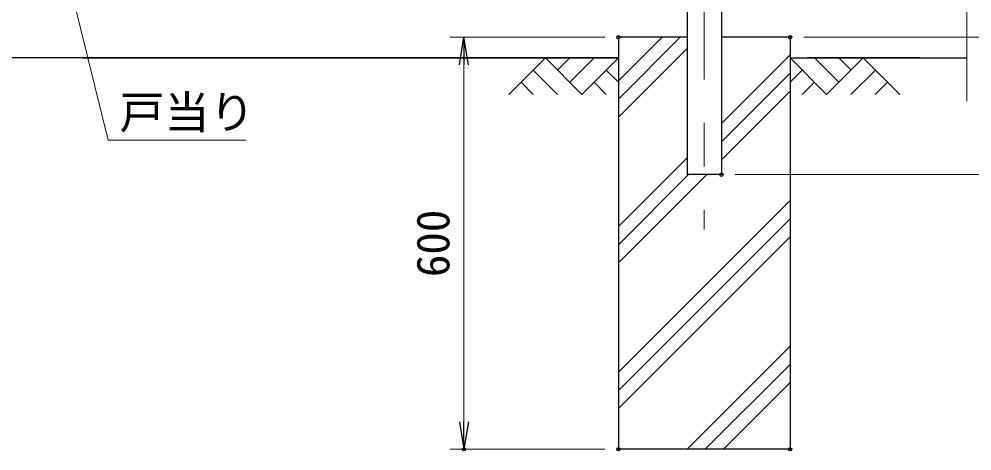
# Model space of a CAD drawing. Units: millimetres, scale not verified. Extents: x -4200 to 4200, y -2970 to 2970.
# Drawn here: x 1198 to 2586, y -825 to -196 of the extents above; entities that cross this region are included whole.
import ezdxf
from ezdxf.enums import TextEntityAlignment as Align

# ---------------------------------------------------------------- set-up
doc = ezdxf.new("R2010")
doc.units = ezdxf.units.MM
doc.header["$LTSCALE"] = 10
doc.header["$PDMODE"] = 32
doc.header["$PDSIZE"] = 5
doc.linetypes.add('USER1', pattern=[50.8, 31.75, -6.35, 6.35, -6.35])
for name, color, linetype, lineweight in [('0-0_D-STR-TXT', 7, 'Continuous', 13), ('0-1_LAYER04', 7, 'Continuous', 25), ('0-2_D-BGD', 7, 'Continuous', 25), ('0-3_D-BMK', 2, 'USER1', 13), ('0-4_D-STR1', 1, 'Continuous', 25), ('0-5_D-STR-DIM', 7, 'Continuous', 13), ('0-6_0', 7, 'Continuous', 25), ('0-7_Defpoints', 6, 'Continuous', 25), ('0-8_D-DCR-HCH', 7, 'Continuous', 13), ('0-B_D-STR2', 7, 'Continuous', 13)]:
    doc.layers.add(name, color=color, linetype=linetype, lineweight=lineweight)
doc.styles.add('ＭＳ ゴシック', font='')
doc.styles.get('ＭＳ ゴシック').set_extended_font_data('MS Gothic')

# ---------------------------------------------------------------- blocks, each defined once
blk = doc.blocks.new('_Open')
at = {"layer": '0-6_0'}
blk.add_line((-10, 1.667), (0, 0), dxfattribs=at)
blk.add_lwpolyline([(-10, -1.667), (0, 0), (-10, 0)], dxfattribs=at)

msp = doc.modelspace()

# ---------------------------------------------------------------- linework, layer by layer
at = {"layer": '0-0_D-STR-TXT'}
msp.add_lwpolyline([(1528.64, -371.93), (1327.58, -371.93), (1190.85, 182.85)], dxfattribs=at)
at = {"layer": '0-1_LAYER04'}
for p, q in [((2070.73, -222.31), (2070.73, -822.31)), ((2170.73, -222.31), (2070.73, -222.31)), ((2320.73, -222.31), (2220.73, -222.31)), ((2320.73, -222.31), (2320.73, -822.31)), ((1290.73, -252.35), (2070.73, -252.35)), ((2320.73, -822.31), (2070.73, -822.31))]:
    msp.add_line(p, q, dxfattribs=at)
at = {"layer": '0-2_D-BGD'}
for p, q in [((2070.73, -252.31), (320.74, -252.31)), ((2320.73, -252.35), (2578.11, -252.35)), ((2509.28, -252.35), (2345.73, -252.35))]:
    msp.add_line(p, q, dxfattribs=at)
at = {"layer": '0-3_D-BMK'}
msp.add_line((2195.73, 541.96), (2195.73, -502.31), dxfattribs=at)
at = {"layer": '0-4_D-STR1'}
for p, q in [((2170.73, -59.81), (2170.73, -422.31)), ((2220.73, -59.81), (2220.73, -422.31)), ((2220.73, -422.31), (2170.73, -422.31))]:
    msp.add_line(p, q, dxfattribs=at)
at = {"layer": '0-5_D-STR-DIM'}
for p, q in [((2050.73, -222.31), (1825.73, -222.31)), ((2340.73, -222.31), (3045.12, -222.31)), ((2340.73, -222.31), (3045.12, -222.31)), ((2340.73, -222.31), (2805.12, -222.31)), ((1845.73, -262.31), (1845.73, -782.31)), ((2240.73, -422.31), (2925.12, -422.31)), ((2240.73, -422.31), (3045.12, -422.31)), ((2050.73, -822.31), (1825.73, -822.31))]:
    msp.add_line(p, q, dxfattribs=at)
at = {"layer": '0-7_Defpoints'}
for p in [(2070.73, -222.31), (2320.73, -222.31), (2220.73, -422.31), (2220.73, -422.31), (1845.73, -822.31), (2070.73, -822.31), (2070.73, -822.31), (2320.73, -822.31)]:
    msp.add_point(p, dxfattribs=at)
at = {"layer": '0-8_D-DCR-HCH'}
for p, q in [((2070.73, -312.31), (2160.73, -222.31)), ((2070.73, -285.8), (2134.21, -222.31)), ((2070.73, -338.83), (2170.73, -238.83)), ((2220.73, -347.93), (2320.73, -247.93)), ((1964.31, -252.31), (1911.1, -305.53)), ((1964.31, -252.31), (2017.52, -305.53)), ((1982.05, -270.05), (1999.78, -252.31)), ((1999.78, -287.79), (2035.26, -252.31)), ((2017.52, -305.53), (2070.73, -252.31)), ((2373.94, -305.57), (2320.73, -252.35)), ((2391.68, -287.83), (2356.21, -252.35)), ((2427.16, -252.35), (2373.94, -305.57)), ((2409.51, -270.18), (2391.68, -252.35)), ((2427.16, -252.35), (2480.37, -305.57)), ((1946.57, -270.05), (1982.21, -305.53)), ((2052.99, -270.05), (2070.73, -287.71)), ((2220.73, -374.45), (2320.73, -274.45)), ((2338.47, -270.09), (2320.73, -287.75)), ((2444.89, -270.09), (2409.26, -305.57)), ((1928.83, -287.79), (1946.65, -305.53)), ((2035.26, -287.79), (2053.08, -305.53)), ((2356.21, -287.83), (2338.39, -305.57)), ((2462.63, -287.83), (2444.81, -305.57)), ((2220.73, -400.96), (2320.73, -300.96)), ((2070.73, -497.93), (2170.73, -397.93)), ((2070.73, -550.96), (2199.38, -422.31)), ((2070.73, -524.45), (2172.86, -422.31)), ((2070.73, -710.06), (2320.73, -460.06)), ((2070.73, -736.58), (2320.73, -486.58)), ((2070.73, -763.09), (2320.73, -513.09)), ((2170.61, -822.31), (2320.73, -672.19)), ((2197.13, -822.31), (2320.73, -698.71)), ((2223.64, -822.31), (2320.73, -725.23))]:
    msp.add_line(p, q, dxfattribs=at)
at = {"layer": '0-B_D-STR2'}
msp.add_line((2578.11, -315.31), (2578.11, 167.03), dxfattribs=at)

# ---------------------------------------------------------------- block references
at = {"layer": '0-5_D-STR-DIM', "xscale": 4, "yscale": 4}
for p, rotation in [((1845.73, -222.31), 90), ((1845.73, -822.31), 270)]:
    msp.add_blockref('_Open', p, dxfattribs=dict(at, rotation=rotation))

# ---------------------------------------------------------------- texts
at = {"layer": '0-0_D-STR-TXT', "style": 'ＭＳ ゴシック'}
msp.add_text('戸当り', height=48.09, dxfattribs=at).set_placement((1344.04, -369.89), align=Align.BOTTOM_LEFT)
at = {"layer": '0-5_D-STR-DIM', "style": 'ＭＳ ゴシック'}
msp.add_text('600', height=48.09, rotation=90, dxfattribs=at).set_placement((1838.98, -571.56), align=Align.BOTTOM_LEFT)

doc.saveas('drawing.dxf')
